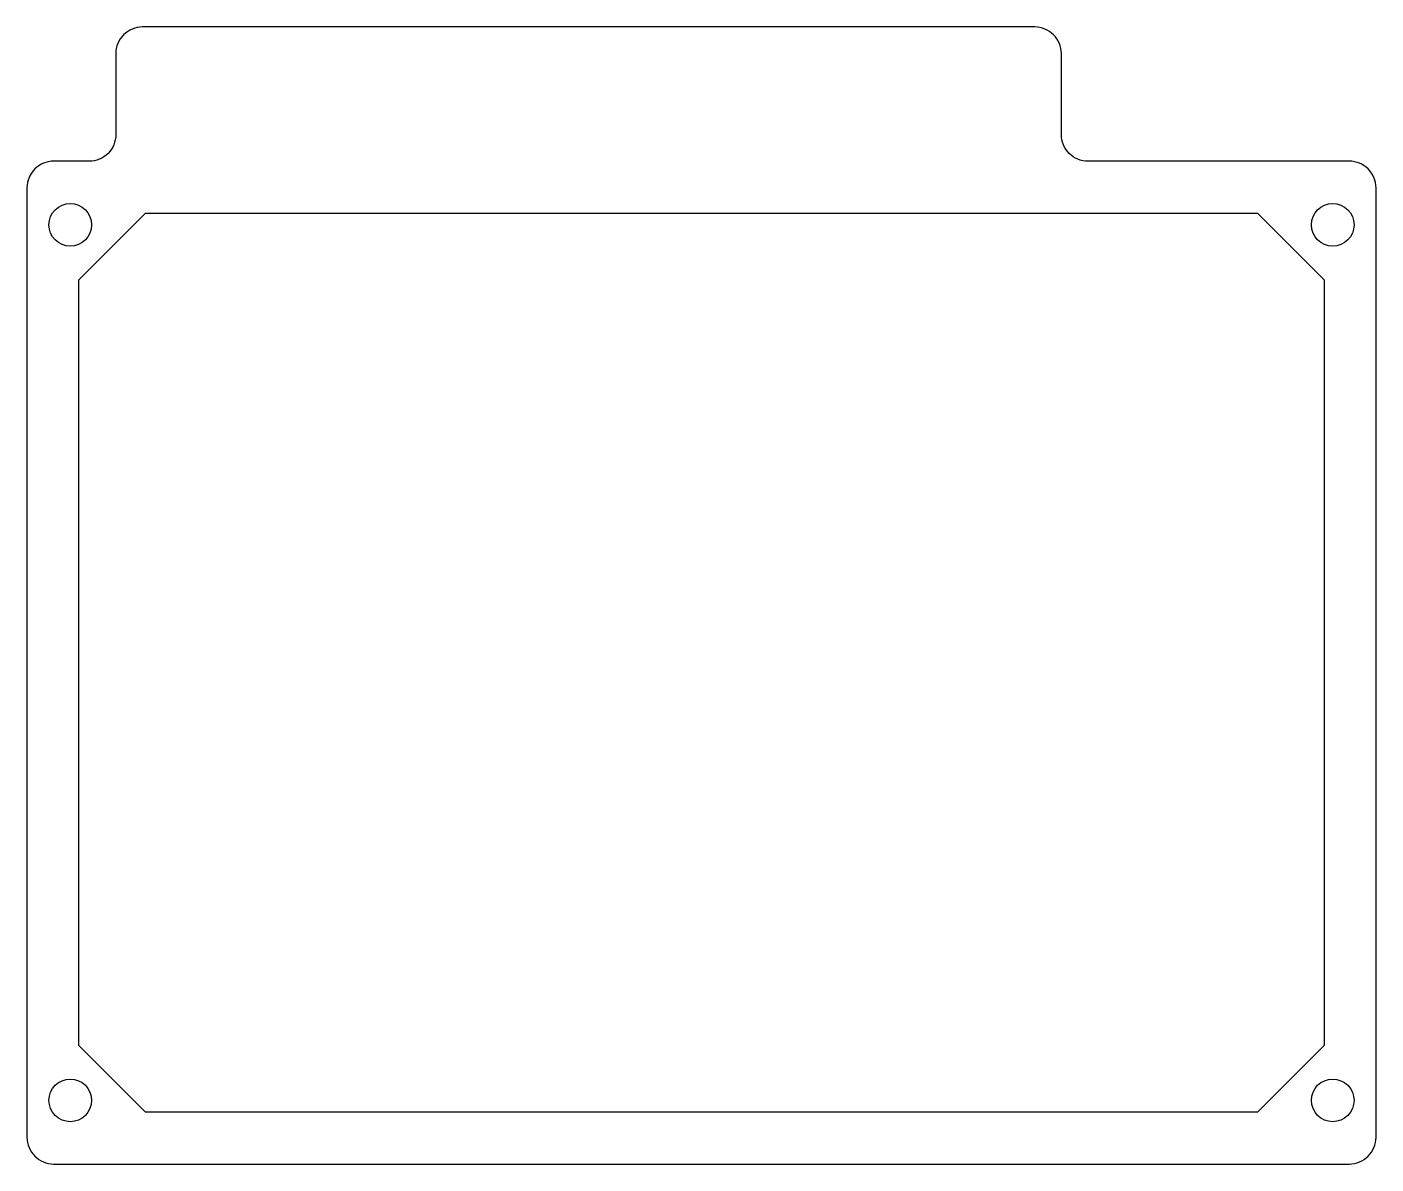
# Model space of a CAD drawing. Header units: millimetres. Extents: x -25.8 to 24.8, y -40.8 to 1.8.
import ezdxf

# ---------------------------------------------------------------- set-up
doc = ezdxf.new("R2010")
doc.units = ezdxf.units.MM
doc.layers.get('0').update_dxf_attribs({"linetype": 'CONTINUOUS'})

msp = doc.modelspace()

# ---------------------------------------------------------------- linework, layer by layer
msp.add_lwpolyline([(23.8, -40.8, 0.414214), (24.8, -39.8), (24.8, -4.2, 0.414214), (23.8, -3.2), (14, -3.2, -0.414214), (13, -2.2), (13, 0.832, 0.414214), (12, 1.832), (-21.468, 1.832, 0.414214), (-22.468, 0.832), (-22.468, -2.2, -0.414214), (-23.468, -3.2), (-24.8, -3.2, 0.414214), (-25.8, -4.2), (-25.8, -6.525), (-25.8, -37.16), (-25.8, -37.475), (-25.8, -39.8, 0.414214), (-24.8, -40.8)], format="xyb", close=True)
msp.add_lwpolyline([(22.85, -36.352), (20.352, -38.85), (-21.352, -38.85), (-23.85, -36.352), (-23.85, -7.648), (-21.352, -5.15), (20.352, -5.15), (22.85, -7.648)], close=True)
for centre in [(-24.175, -5.587), (23.175, -5.587), (-24.175, -38.413), (23.175, -38.413)]:
    msp.add_circle(centre, 0.8)

doc.saveas('drawing.dxf')
